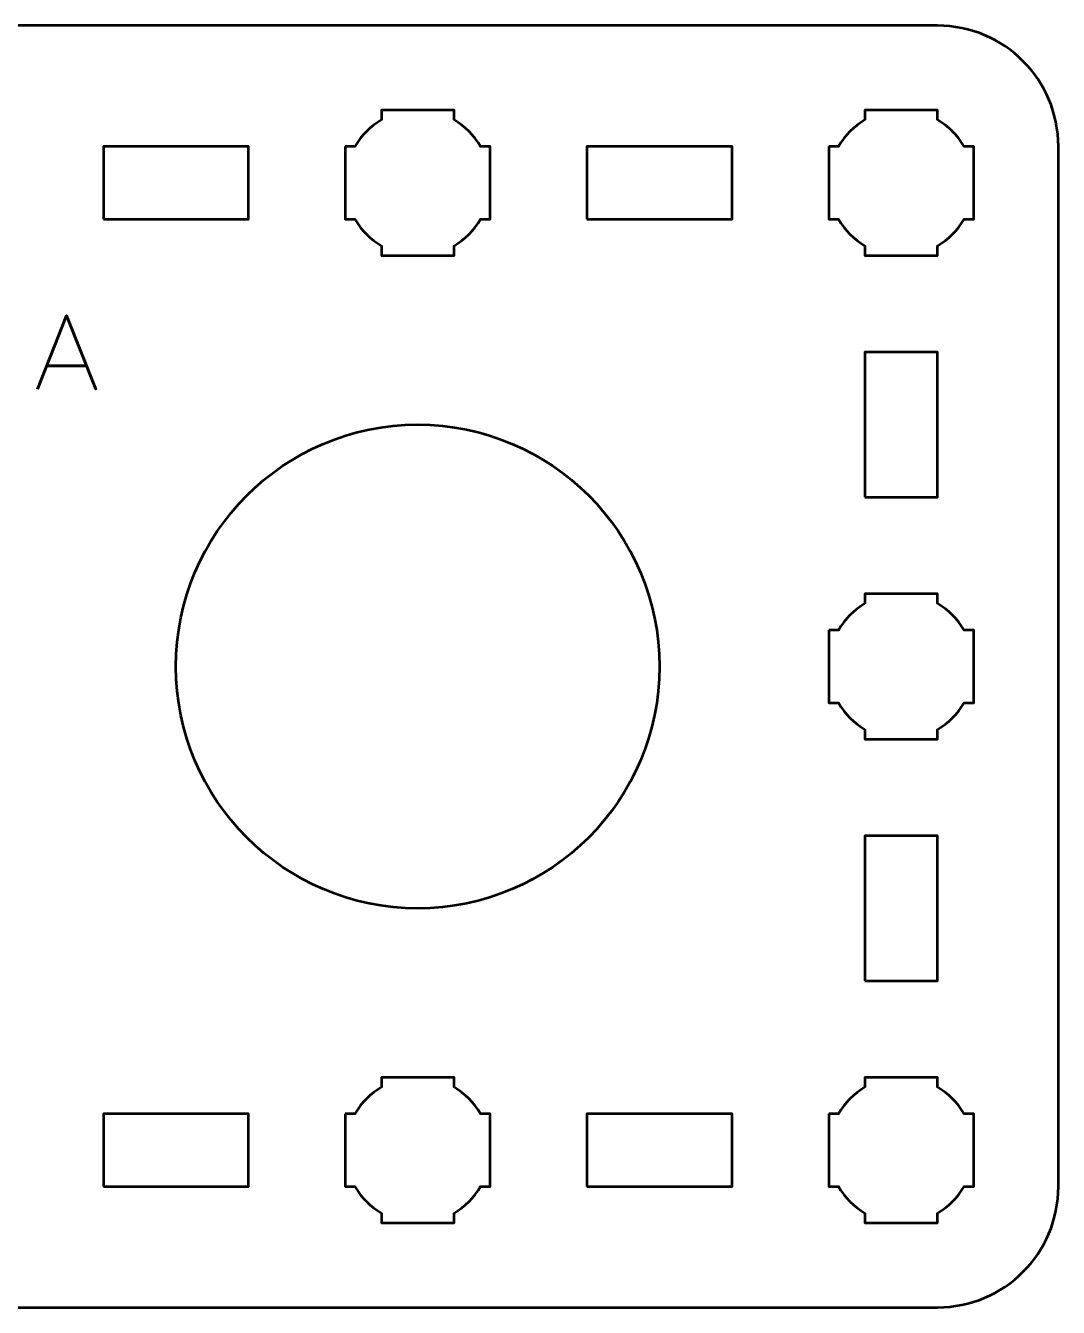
# Model space of a CAD drawing. Header units: centimetres. Extents: x -15.15 to -5.85, y -17.5 to -12.2.
# Drawn here: x -10.12 to -5.85, y -17.5 to -12.2 of the extents above; entities that cross this region are included whole.
import ezdxf

# ---------------------------------------------------------------- set-up
doc = ezdxf.new("R2010")
doc.units = ezdxf.units.CM
doc.header["$MEASUREMENT"] = 0
doc.layers.add('Layer 1', color=7, linetype='Continuous')

msp = doc.modelspace()

# ---------------------------------------------------------------- linework, layer by layer
at = {"layer": 'Layer 1', "lineweight": 53}
for points in [[(-9.8, -12.99998), (-9.2, -12.99998), (-9.2, -12.69998), (-9.8, -12.69998), (-9.8, -12.99998)], [(-7.8, -12.99998), (-7.2, -12.99998), (-7.2, -12.69998), (-7.8, -12.69998), (-7.8, -12.99998)], [(-6.65, -14.14998), (-6.35, -14.14998), (-6.35, -13.54998), (-6.65, -13.54998), (-6.65, -14.14998)], [(-6.65, -16.14998), (-6.35, -16.14998), (-6.35, -15.54998), (-6.65, -15.54998), (-6.65, -16.14998)], [(-9.8, -16.99998), (-9.2, -16.99998), (-9.2, -16.69998), (-9.8, -16.69998), (-9.8, -16.99998)], [(-7.8, -16.99998), (-7.2, -16.99998), (-7.2, -16.69998), (-7.8, -16.69998), (-7.8, -16.99998)]]:
    msp.add_lwpolyline(points, close=True, dxfattribs=at)
msp.add_ellipse((-8.5, -14.84998), major_axis=(0, 1), ratio=1, dxfattribs=at)
for points, knots in [([(-15.15, -16.99998), (-15.15, -16.99998), (-15.15, -12.69998), (-15.15, -12.69998), (-15.15, -12.69998), (-15.15, -12.42389), (-14.92609, -12.19998), (-14.65, -12.19998), (-14.65, -12.19998), (-14.65, -12.19998), (-6.35, -12.19998), (-6.35, -12.19998), (-6.35, -12.19998), (-6.07391, -12.19998), (-5.85, -12.42389), (-5.85, -12.69998), (-5.85, -12.69998), (-5.85, -12.69998), (-5.85, -16.99998), (-5.85, -16.99998), (-5.85, -16.99998), (-5.85, -17.27607), (-6.07391, -17.49998), (-6.35, -17.49998), (-6.35, -17.49998), (-6.35, -17.49998), (-14.65, -17.49998), (-14.65, -17.49998), (-14.65, -17.49998), (-14.92609, -17.49998), (-15.15, -17.27607), (-15.15, -16.99998)], [0, 0, 0, 0, 0.125, 0.125, 0.125, 0.125, 0.25, 0.25, 0.25, 0.25, 0.375, 0.375, 0.375, 0.375, 0.5, 0.5, 0.5, 0.5, 0.625, 0.625, 0.625, 0.625, 0.75, 0.75, 0.75, 0.75, 0.875, 0.875, 0.875, 0.875, 1, 1, 1, 1]), ([(-8.8, -12.69998), (-8.8, -12.69998), (-8.75985, -12.69998), (-8.75985, -12.69998), (-8.75985, -12.69998), (-8.7335, -12.65445), (-8.69553, -12.61648), (-8.65, -12.59013), (-8.65, -12.59013), (-8.65, -12.59013), (-8.65, -12.54998), (-8.65, -12.54998), (-8.65, -12.54998), (-8.65, -12.54998), (-8.5, -12.54998), (-8.5, -12.54998), (-8.5, -12.54998), (-8.5, -12.54998), (-8.35, -12.54998), (-8.35, -12.54998), (-8.35, -12.54998), (-8.35, -12.54998), (-8.35, -12.59013), (-8.35, -12.59013), (-8.35, -12.59013), (-8.30447, -12.61648), (-8.2665, -12.65445), (-8.24015, -12.69998), (-8.24015, -12.69998), (-8.24015, -12.69998), (-8.2, -12.69998), (-8.2, -12.69998), (-8.2, -12.69998), (-8.2, -12.69998), (-8.2, -12.84998), (-8.2, -12.84998), (-8.2, -12.84998), (-8.2, -12.84998), (-8.2, -12.99998), (-8.2, -12.99998), (-8.2, -12.99998), (-8.2, -12.99998), (-8.24015, -12.99998), (-8.24015, -12.99998), (-8.24015, -12.99998), (-8.2665, -13.04551), (-8.30447, -13.08348), (-8.35, -13.10983), (-8.35, -13.10983), (-8.35, -13.10983), (-8.35, -13.14998), (-8.35, -13.14998), (-8.35, -13.14998), (-8.35, -13.14998), (-8.5, -13.14998), (-8.5, -13.14998), (-8.5, -13.14998), (-8.5, -13.14998), (-8.65, -13.14998), (-8.65, -13.14998), (-8.65, -13.14998), (-8.65, -13.14998), (-8.65, -13.10983), (-8.65, -13.10983), (-8.65, -13.10983), (-8.69553, -13.08348), (-8.7335, -13.04551), (-8.75985, -12.99998), (-8.75985, -12.99998), (-8.75985, -12.99998), (-8.8, -12.99998), (-8.8, -12.99998), (-8.8, -12.99998), (-8.8, -12.99998), (-8.8, -12.84998), (-8.8, -12.84998), (-8.8, -12.84998), (-8.8, -12.84998), (-8.8, -12.69998), (-8.8, -12.69998)], [0, 0, 0, 0, 0.05, 0.05, 0.05, 0.05, 0.1, 0.1, 0.1, 0.1, 0.15, 0.15, 0.15, 0.15, 0.2, 0.2, 0.2, 0.2, 0.25, 0.25, 0.25, 0.25, 0.3, 0.3, 0.3, 0.3, 0.35, 0.35, 0.35, 0.35, 0.4, 0.4, 0.4, 0.4, 0.45, 0.45, 0.45, 0.45, 0.5, 0.5, 0.5, 0.5, 0.55, 0.55, 0.55, 0.55, 0.6, 0.6, 0.6, 0.6, 0.65, 0.65, 0.65, 0.65, 0.7, 0.7, 0.7, 0.7, 0.75, 0.75, 0.75, 0.75, 0.8, 0.8, 0.8, 0.8, 0.85, 0.85, 0.85, 0.85, 0.9, 0.9, 0.9, 0.9, 0.95, 0.95, 0.95, 0.95, 1, 1, 1, 1]), ([(-6.8, -12.69998), (-6.8, -12.69998), (-6.75985, -12.69998), (-6.75985, -12.69998), (-6.75985, -12.69998), (-6.7335, -12.65445), (-6.69553, -12.61648), (-6.65, -12.59013), (-6.65, -12.59013), (-6.65, -12.59013), (-6.65, -12.54998), (-6.65, -12.54998), (-6.65, -12.54998), (-6.65, -12.54998), (-6.5, -12.54998), (-6.5, -12.54998), (-6.5, -12.54998), (-6.5, -12.54998), (-6.35, -12.54998), (-6.35, -12.54998), (-6.35, -12.54998), (-6.35, -12.54998), (-6.35, -12.59013), (-6.35, -12.59013), (-6.35, -12.59013), (-6.30447, -12.61648), (-6.2665, -12.65445), (-6.24015, -12.69998), (-6.24015, -12.69998), (-6.24015, -12.69998), (-6.2, -12.69998), (-6.2, -12.69998), (-6.2, -12.69998), (-6.2, -12.69998), (-6.2, -12.84998), (-6.2, -12.84998), (-6.2, -12.84998), (-6.2, -12.84998), (-6.2, -12.99998), (-6.2, -12.99998), (-6.2, -12.99998), (-6.2, -12.99998), (-6.24015, -12.99998), (-6.24015, -12.99998), (-6.24015, -12.99998), (-6.2665, -13.04551), (-6.30447, -13.08348), (-6.35, -13.10983), (-6.35, -13.10983), (-6.35, -13.10983), (-6.35, -13.14998), (-6.35, -13.14998), (-6.35, -13.14998), (-6.35, -13.14998), (-6.5, -13.14998), (-6.5, -13.14998), (-6.5, -13.14998), (-6.5, -13.14998), (-6.65, -13.14998), (-6.65, -13.14998), (-6.65, -13.14998), (-6.65, -13.14998), (-6.65, -13.10983), (-6.65, -13.10983), (-6.65, -13.10983), (-6.69553, -13.08348), (-6.7335, -13.04551), (-6.75985, -12.99998), (-6.75985, -12.99998), (-6.75985, -12.99998), (-6.8, -12.99998), (-6.8, -12.99998), (-6.8, -12.99998), (-6.8, -12.99998), (-6.8, -12.84998), (-6.8, -12.84998), (-6.8, -12.84998), (-6.8, -12.84998), (-6.8, -12.69998), (-6.8, -12.69998)], [0, 0, 0, 0, 0.05, 0.05, 0.05, 0.05, 0.1, 0.1, 0.1, 0.1, 0.15, 0.15, 0.15, 0.15, 0.2, 0.2, 0.2, 0.2, 0.25, 0.25, 0.25, 0.25, 0.3, 0.3, 0.3, 0.3, 0.35, 0.35, 0.35, 0.35, 0.4, 0.4, 0.4, 0.4, 0.45, 0.45, 0.45, 0.45, 0.5, 0.5, 0.5, 0.5, 0.55, 0.55, 0.55, 0.55, 0.6, 0.6, 0.6, 0.6, 0.65, 0.65, 0.65, 0.65, 0.7, 0.7, 0.7, 0.7, 0.75, 0.75, 0.75, 0.75, 0.8, 0.8, 0.8, 0.8, 0.85, 0.85, 0.85, 0.85, 0.9, 0.9, 0.9, 0.9, 0.95, 0.95, 0.95, 0.95, 1, 1, 1, 1]), ([(-6.8, -14.69998), (-6.8, -14.69998), (-6.75985, -14.69998), (-6.75985, -14.69998), (-6.75985, -14.69998), (-6.7335, -14.65445), (-6.69553, -14.61648), (-6.65, -14.59013), (-6.65, -14.59013), (-6.65, -14.59013), (-6.65, -14.54998), (-6.65, -14.54998), (-6.65, -14.54998), (-6.65, -14.54998), (-6.5, -14.54998), (-6.5, -14.54998), (-6.5, -14.54998), (-6.5, -14.54998), (-6.35, -14.54998), (-6.35, -14.54998), (-6.35, -14.54998), (-6.35, -14.54998), (-6.35, -14.59013), (-6.35, -14.59013), (-6.35, -14.59013), (-6.30447, -14.61648), (-6.2665, -14.65445), (-6.24015, -14.69998), (-6.24015, -14.69998), (-6.24015, -14.69998), (-6.2, -14.69998), (-6.2, -14.69998), (-6.2, -14.69998), (-6.2, -14.69998), (-6.2, -14.84998), (-6.2, -14.84998), (-6.2, -14.84998), (-6.2, -14.84998), (-6.2, -14.99998), (-6.2, -14.99998), (-6.2, -14.99998), (-6.2, -14.99998), (-6.24015, -14.99998), (-6.24015, -14.99998), (-6.24015, -14.99998), (-6.2665, -15.04551), (-6.30447, -15.08348), (-6.35, -15.10983), (-6.35, -15.10983), (-6.35, -15.10983), (-6.35, -15.14998), (-6.35, -15.14998), (-6.35, -15.14998), (-6.35, -15.14998), (-6.5, -15.14998), (-6.5, -15.14998), (-6.5, -15.14998), (-6.5, -15.14998), (-6.65, -15.14998), (-6.65, -15.14998), (-6.65, -15.14998), (-6.65, -15.14998), (-6.65, -15.10983), (-6.65, -15.10983), (-6.65, -15.10983), (-6.69553, -15.08348), (-6.7335, -15.04551), (-6.75985, -14.99998), (-6.75985, -14.99998), (-6.75985, -14.99998), (-6.8, -14.99998), (-6.8, -14.99998), (-6.8, -14.99998), (-6.8, -14.99998), (-6.8, -14.84998), (-6.8, -14.84998), (-6.8, -14.84998), (-6.8, -14.84998), (-6.8, -14.69998), (-6.8, -14.69998)], [0, 0, 0, 0, 0.05, 0.05, 0.05, 0.05, 0.1, 0.1, 0.1, 0.1, 0.15, 0.15, 0.15, 0.15, 0.2, 0.2, 0.2, 0.2, 0.25, 0.25, 0.25, 0.25, 0.3, 0.3, 0.3, 0.3, 0.35, 0.35, 0.35, 0.35, 0.4, 0.4, 0.4, 0.4, 0.45, 0.45, 0.45, 0.45, 0.5, 0.5, 0.5, 0.5, 0.55, 0.55, 0.55, 0.55, 0.6, 0.6, 0.6, 0.6, 0.65, 0.65, 0.65, 0.65, 0.7, 0.7, 0.7, 0.7, 0.75, 0.75, 0.75, 0.75, 0.8, 0.8, 0.8, 0.8, 0.85, 0.85, 0.85, 0.85, 0.9, 0.9, 0.9, 0.9, 0.95, 0.95, 0.95, 0.95, 1, 1, 1, 1]), ([(-8.8, -16.69998), (-8.8, -16.69998), (-8.75985, -16.69998), (-8.75985, -16.69998), (-8.75985, -16.69998), (-8.7335, -16.65445), (-8.69553, -16.61648), (-8.65, -16.59013), (-8.65, -16.59013), (-8.65, -16.59013), (-8.65, -16.54998), (-8.65, -16.54998), (-8.65, -16.54998), (-8.65, -16.54998), (-8.5, -16.54998), (-8.5, -16.54998), (-8.5, -16.54998), (-8.5, -16.54998), (-8.35, -16.54998), (-8.35, -16.54998), (-8.35, -16.54998), (-8.35, -16.54998), (-8.35, -16.59013), (-8.35, -16.59013), (-8.35, -16.59013), (-8.30447, -16.61648), (-8.2665, -16.65445), (-8.24015, -16.69998), (-8.24015, -16.69998), (-8.24015, -16.69998), (-8.2, -16.69998), (-8.2, -16.69998), (-8.2, -16.69998), (-8.2, -16.69998), (-8.2, -16.84998), (-8.2, -16.84998), (-8.2, -16.84998), (-8.2, -16.84998), (-8.2, -16.99998), (-8.2, -16.99998), (-8.2, -16.99998), (-8.2, -16.99998), (-8.24015, -16.99998), (-8.24015, -16.99998), (-8.24015, -16.99998), (-8.2665, -17.04551), (-8.30447, -17.08348), (-8.35, -17.10983), (-8.35, -17.10983), (-8.35, -17.10983), (-8.35, -17.14998), (-8.35, -17.14998), (-8.35, -17.14998), (-8.35, -17.14998), (-8.5, -17.14998), (-8.5, -17.14998), (-8.5, -17.14998), (-8.5, -17.14998), (-8.65, -17.14998), (-8.65, -17.14998), (-8.65, -17.14998), (-8.65, -17.14998), (-8.65, -17.10983), (-8.65, -17.10983), (-8.65, -17.10983), (-8.69553, -17.08348), (-8.7335, -17.04551), (-8.75985, -16.99998), (-8.75985, -16.99998), (-8.75985, -16.99998), (-8.8, -16.99998), (-8.8, -16.99998), (-8.8, -16.99998), (-8.8, -16.99998), (-8.8, -16.84998), (-8.8, -16.84998), (-8.8, -16.84998), (-8.8, -16.84998), (-8.8, -16.69998), (-8.8, -16.69998)], [0, 0, 0, 0, 0.05, 0.05, 0.05, 0.05, 0.1, 0.1, 0.1, 0.1, 0.15, 0.15, 0.15, 0.15, 0.2, 0.2, 0.2, 0.2, 0.25, 0.25, 0.25, 0.25, 0.3, 0.3, 0.3, 0.3, 0.35, 0.35, 0.35, 0.35, 0.4, 0.4, 0.4, 0.4, 0.45, 0.45, 0.45, 0.45, 0.5, 0.5, 0.5, 0.5, 0.55, 0.55, 0.55, 0.55, 0.6, 0.6, 0.6, 0.6, 0.65, 0.65, 0.65, 0.65, 0.7, 0.7, 0.7, 0.7, 0.75, 0.75, 0.75, 0.75, 0.8, 0.8, 0.8, 0.8, 0.85, 0.85, 0.85, 0.85, 0.9, 0.9, 0.9, 0.9, 0.95, 0.95, 0.95, 0.95, 1, 1, 1, 1]), ([(-6.8, -16.69998), (-6.8, -16.69998), (-6.75985, -16.69998), (-6.75985, -16.69998), (-6.75985, -16.69998), (-6.7335, -16.65445), (-6.69553, -16.61648), (-6.65, -16.59013), (-6.65, -16.59013), (-6.65, -16.59013), (-6.65, -16.54998), (-6.65, -16.54998), (-6.65, -16.54998), (-6.65, -16.54998), (-6.5, -16.54998), (-6.5, -16.54998), (-6.5, -16.54998), (-6.5, -16.54998), (-6.35, -16.54998), (-6.35, -16.54998), (-6.35, -16.54998), (-6.35, -16.54998), (-6.35, -16.59013), (-6.35, -16.59013), (-6.35, -16.59013), (-6.30447, -16.61648), (-6.2665, -16.65445), (-6.24015, -16.69998), (-6.24015, -16.69998), (-6.24015, -16.69998), (-6.2, -16.69998), (-6.2, -16.69998), (-6.2, -16.69998), (-6.2, -16.69998), (-6.2, -16.84998), (-6.2, -16.84998), (-6.2, -16.84998), (-6.2, -16.84998), (-6.2, -16.99998), (-6.2, -16.99998), (-6.2, -16.99998), (-6.2, -16.99998), (-6.24015, -16.99998), (-6.24015, -16.99998), (-6.24015, -16.99998), (-6.2665, -17.04551), (-6.30447, -17.08348), (-6.35, -17.10983), (-6.35, -17.10983), (-6.35, -17.10983), (-6.35, -17.14998), (-6.35, -17.14998), (-6.35, -17.14998), (-6.35, -17.14998), (-6.5, -17.14998), (-6.5, -17.14998), (-6.5, -17.14998), (-6.5, -17.14998), (-6.65, -17.14998), (-6.65, -17.14998), (-6.65, -17.14998), (-6.65, -17.14998), (-6.65, -17.10983), (-6.65, -17.10983), (-6.65, -17.10983), (-6.69553, -17.08348), (-6.7335, -17.04551), (-6.75985, -16.99998), (-6.75985, -16.99998), (-6.75985, -16.99998), (-6.8, -16.99998), (-6.8, -16.99998), (-6.8, -16.99998), (-6.8, -16.99998), (-6.8, -16.84998), (-6.8, -16.84998), (-6.8, -16.84998), (-6.8, -16.84998), (-6.8, -16.69998), (-6.8, -16.69998)], [0, 0, 0, 0, 0.05, 0.05, 0.05, 0.05, 0.1, 0.1, 0.1, 0.1, 0.15, 0.15, 0.15, 0.15, 0.2, 0.2, 0.2, 0.2, 0.25, 0.25, 0.25, 0.25, 0.3, 0.3, 0.3, 0.3, 0.35, 0.35, 0.35, 0.35, 0.4, 0.4, 0.4, 0.4, 0.45, 0.45, 0.45, 0.45, 0.5, 0.5, 0.5, 0.5, 0.55, 0.55, 0.55, 0.55, 0.6, 0.6, 0.6, 0.6, 0.65, 0.65, 0.65, 0.65, 0.7, 0.7, 0.7, 0.7, 0.75, 0.75, 0.75, 0.75, 0.8, 0.8, 0.8, 0.8, 0.85, 0.85, 0.85, 0.85, 0.9, 0.9, 0.9, 0.9, 0.95, 0.95, 0.95, 0.95, 1, 1, 1, 1])]:
    msp.add_open_spline(points, degree=3, knots=knots, dxfattribs=at)
at = {"layer": 'Layer 1', "color": 5, "lineweight": 53}
for points, knots in [([(-10.07355, -13.70344), (-10.07355, -13.70344), (-9.95248, -13.39822), (-9.95248, -13.39822), (-9.95248, -13.39822), (-9.95248, -13.39822), (-9.83098, -13.70344), (-9.83098, -13.70344), (-9.83098, -13.70344), (-9.83098, -13.70344), (-9.95248, -13.39822), (-9.95248, -13.39822), (-9.95248, -13.39822), (-9.95248, -13.39822), (-10.07355, -13.70344), (-10.07355, -13.70344)], [0, 0, 0, 0, 0.25, 0.25, 0.25, 0.25, 0.5, 0.5, 0.5, 0.5, 0.75, 0.75, 0.75, 0.75, 1, 1, 1, 1]), ([(-10.03545, -13.60734), (-10.03545, -13.60734), (-9.86951, -13.60734), (-9.86951, -13.60734), (-9.86951, -13.60734), (-9.86951, -13.60734), (-10.03545, -13.60734), (-10.03545, -13.60734)], [0, 0, 0, 0, 0.5, 0.5, 0.5, 0.5, 1, 1, 1, 1])]:
    msp.add_open_spline(points, degree=3, knots=knots, dxfattribs=at)

doc.saveas('drawing.dxf')
